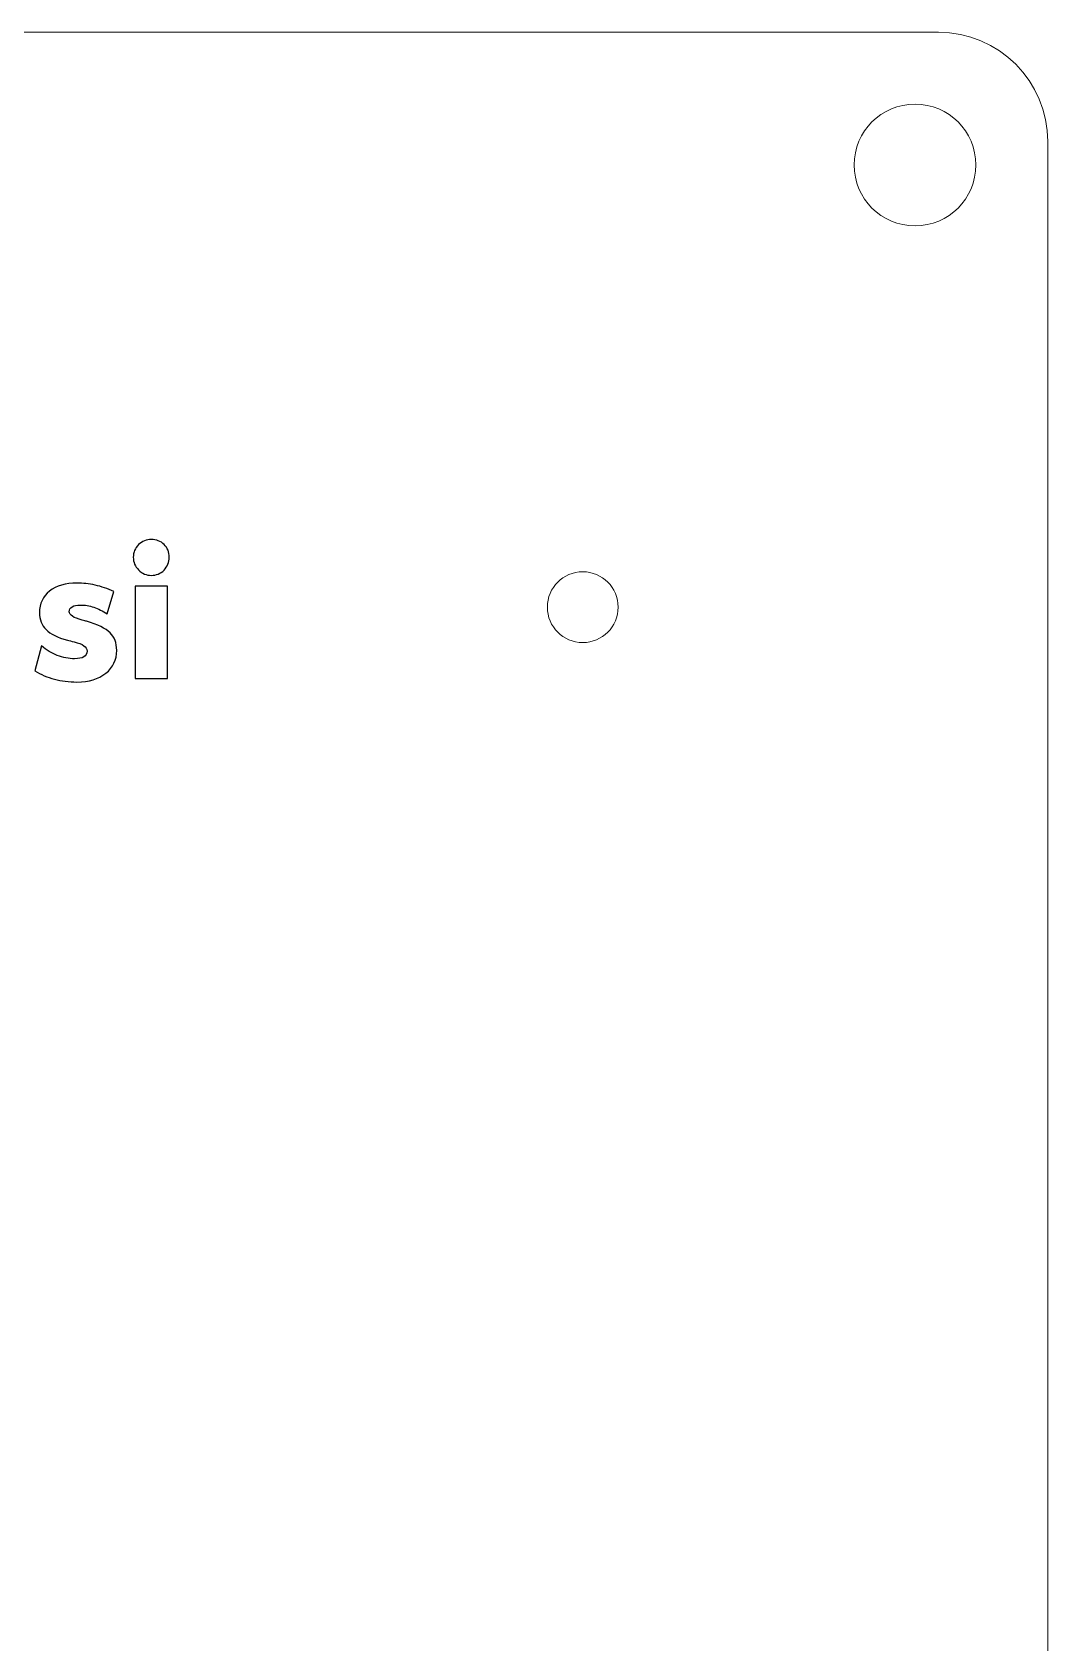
# Model space of a CAD drawing. Header units: millimetres. Extents: x -138 to 142, y -75 to 77.
# Drawn here: x 47.6 to 93.5, y 4.2 to 77 of the extents above; entities that cross this region are included whole.
import ezdxf

# ---------------------------------------------------------------- set-up
doc = ezdxf.new("R2010")
doc.units = ezdxf.units.MM
doc.header["$MEASUREMENT"] = 0
doc.layers.add('Layer 1', color=7, linetype='Continuous')

msp = doc.modelspace()

# ---------------------------------------------------------------- linework, layer by layer
at = {"layer": 'Layer 1', "lineweight": 9}
for centre, major_axis in [((87.5, 71), (0, 2.75)), ((72.4841, 51.0183), (0, 1.6))]:
    msp.add_ellipse(centre, major_axis=major_axis, ratio=1, dxfattribs=at)
msp.add_open_spline([(-133.5625, 77), (-133.5625, 77), (88.5625, 77), (88.5625, 77), (88.5625, 77), (91.2782, 77), (93.5, 74.7782), (93.5, 72.0625), (93.5, 72.0625), (93.5, 72.0625), (93.5, -70.0625), (93.5, -70.0625), (93.5, -70.0625), (93.5, -72.7782), (91.2782, -75), (88.5625, -75), (88.5625, -75), (88.5625, -75), (-133.5625, -75), (-133.5625, -75), (-133.5625, -75), (-136.2782, -75), (-138.5, -72.7782), (-138.5, -70.0625), (-138.5, -70.0625), (-138.5, -70.0625), (-138.5, 72.0625), (-138.5, 72.0625), (-138.5, 72.0625), (-138.5, 74.7782), (-136.2782, 77), (-133.5625, 77)], degree=3, knots=[0, 0, 0, 0, 0.1111111, 0.1111111, 0.1111111, 0.1111111, 0.2222222, 0.2222222, 0.2222222, 0.2222222, 0.3333333, 0.3333333, 0.3333333, 0.3333333, 0.4444444, 0.4444444, 0.4444444, 0.4444444, 0.5555556, 0.5555556, 0.5555556, 0.5555556, 0.6666667, 0.6666667, 0.6666667, 0.6666667, 0.7777778, 0.7777778, 0.7777778, 0.7777778, 1, 1, 1, 1], dxfattribs=at)
at = {"layer": 'Layer 1', "color": 1}
for points, knots in [([(52.1737, 53.2754), (52.1737, 53.4983), (52.2527, 53.6874), (52.4122, 53.8441), (52.4122, 53.8441), (52.5702, 54.0007), (52.7607, 54.0797), (52.9851, 54.0797), (52.9851, 54.0797), (53.2165, 54.0797), (53.4098, 54.0021), (53.565, 53.8483), (53.565, 53.8483), (53.7217, 53.6945), (53.7993, 53.504), (53.7993, 53.2754), (53.7993, 53.2754), (53.7993, 53.0468), (53.7203, 52.8535), (53.5608, 52.694), (53.5608, 52.694), (53.4028, 52.5346), (53.2109, 52.4541), (52.9851, 52.4541), (52.9851, 52.4541), (52.7635, 52.4541), (52.573, 52.536), (52.4136, 52.6983), (52.4136, 52.6983), (52.2541, 52.8605), (52.1737, 53.0524), (52.1737, 53.2754)], [0, 0, 0, 0, 0.1111111, 0.1111111, 0.1111111, 0.1111111, 0.2222222, 0.2222222, 0.2222222, 0.2222222, 0.3333333, 0.3333333, 0.3333333, 0.3333333, 0.4444444, 0.4444444, 0.4444444, 0.4444444, 0.5555556, 0.5555556, 0.5555556, 0.5555556, 0.6666667, 0.6666667, 0.6666667, 0.6666667, 0.7777778, 0.7777778, 0.7777778, 0.7777778, 1, 1, 1, 1]), ([(47.7217, 48.1446), (47.7217, 48.1446), (48.0279, 49.2707), (48.0279, 49.2707), (48.0279, 49.2707), (48.2438, 49.083), (48.4795, 48.9391), (48.7377, 48.8375), (48.7377, 48.8375), (48.9959, 48.7373), (49.2556, 48.6865), (49.5166, 48.6865), (49.5166, 48.6865), (49.7015, 48.6865), (49.8426, 48.7161), (49.9385, 48.7754), (49.9385, 48.7754), (50.0359, 48.8347), (50.0839, 48.9207), (50.0839, 49.0336), (50.0839, 49.0336), (50.0839, 49.2185), (49.8891, 49.3568), (49.4997, 49.4485), (49.4997, 49.4485), (49.3727, 49.4781), (49.2697, 49.5049), (49.1935, 49.5261), (49.1935, 49.5261), (48.7518, 49.6475), (48.4329, 49.8069), (48.2325, 50.0045), (48.2325, 50.0045), (48.0336, 50.2006), (47.9334, 50.4574), (47.9334, 50.7707), (47.9334, 50.7707), (47.9334, 51.1771), (48.0858, 51.5002), (48.3906, 51.7429), (48.3906, 51.7429), (48.6954, 51.9856), (49.1074, 52.107), (49.6281, 52.107), (49.6281, 52.107), (49.8962, 52.107), (50.1685, 52.076), (50.4451, 52.0139), (50.4451, 52.0139), (50.7217, 51.9518), (51.0053, 51.8558), (51.2946, 51.726), (51.2946, 51.726), (51.2946, 51.726), (50.9884, 50.71), (50.9884, 50.71), (50.9884, 50.71), (50.7937, 50.8427), (50.5947, 50.9443), (50.3929, 51.0134), (50.3929, 51.0134), (50.1911, 51.0825), (49.9907, 51.1164), (49.789, 51.1164), (49.789, 51.1164), (49.621, 51.1164), (49.494, 51.0896), (49.408, 51.0374), (49.408, 51.0374), (49.3219, 50.9852), (49.2796, 50.909), (49.2796, 50.8102), (49.2796, 50.8102), (49.2796, 50.662), (49.4729, 50.5364), (49.8595, 50.4334), (49.8595, 50.4334), (49.9484, 50.4094), (50.0147, 50.3911), (50.0585, 50.3798), (50.0585, 50.3798), (50.5679, 50.2345), (50.9221, 50.0623), (51.1224, 49.8662), (51.1224, 49.8662), (51.3214, 49.6686), (51.4216, 49.4019), (51.4216, 49.0661), (51.4216, 49.0661), (51.4216, 48.6399), (51.2579, 48.2942), (50.9291, 48.0317), (50.9291, 48.0317), (50.6018, 47.7679), (50.1671, 47.6366), (49.6281, 47.6366), (49.6281, 47.6366), (49.2612, 47.6366), (48.9211, 47.679), (48.6065, 47.7622), (48.6065, 47.7622), (48.2918, 47.8469), (47.9969, 47.9739), (47.7217, 48.1446)], [0, 0, 0, 0, 0.037037, 0.037037, 0.037037, 0.037037, 0.0740741, 0.0740741, 0.0740741, 0.0740741, 0.1111111, 0.1111111, 0.1111111, 0.1111111, 0.1481481, 0.1481481, 0.1481481, 0.1481481, 0.1851852, 0.1851852, 0.1851852, 0.1851852, 0.2222222, 0.2222222, 0.2222222, 0.2222222, 0.2592593, 0.2592593, 0.2592593, 0.2592593, 0.2962963, 0.2962963, 0.2962963, 0.2962963, 0.3333333, 0.3333333, 0.3333333, 0.3333333, 0.3703704, 0.3703704, 0.3703704, 0.3703704, 0.4074074, 0.4074074, 0.4074074, 0.4074074, 0.4444444, 0.4444444, 0.4444444, 0.4444444, 0.4814815, 0.4814815, 0.4814815, 0.4814815, 0.5185185, 0.5185185, 0.5185185, 0.5185185, 0.5555556, 0.5555556, 0.5555556, 0.5555556, 0.5925926, 0.5925926, 0.5925926, 0.5925926, 0.6296296, 0.6296296, 0.6296296, 0.6296296, 0.6666667, 0.6666667, 0.6666667, 0.6666667, 0.7037037, 0.7037037, 0.7037037, 0.7037037, 0.7407407, 0.7407407, 0.7407407, 0.7407407, 0.7777778, 0.7777778, 0.7777778, 0.7777778, 0.8148148, 0.8148148, 0.8148148, 0.8148148, 0.8518519, 0.8518519, 0.8518519, 0.8518519, 0.8888889, 0.8888889, 0.8888889, 0.8888889, 0.9259259, 0.9259259, 0.9259259, 0.9259259, 1, 1, 1, 1]), ([(52.2499, 47.7975), (52.2499, 47.7975), (52.2499, 51.9715), (52.2499, 51.9715), (52.2499, 51.9715), (52.2499, 51.9715), (53.7231, 51.9715), (53.7231, 51.9715), (53.7231, 51.9715), (53.7231, 51.9715), (53.7231, 47.7975), (53.7231, 47.7975), (53.7231, 47.7975), (53.7231, 47.7975), (52.2499, 47.7975), (52.2499, 47.7975)], [0, 0, 0, 0, 0.2, 0.2, 0.2, 0.2, 0.4, 0.4, 0.4, 0.4, 0.6, 0.6, 0.6, 0.6, 1, 1, 1, 1])]:
    msp.add_open_spline(points, degree=3, knots=knots, dxfattribs=at)

doc.saveas('drawing.dxf')
